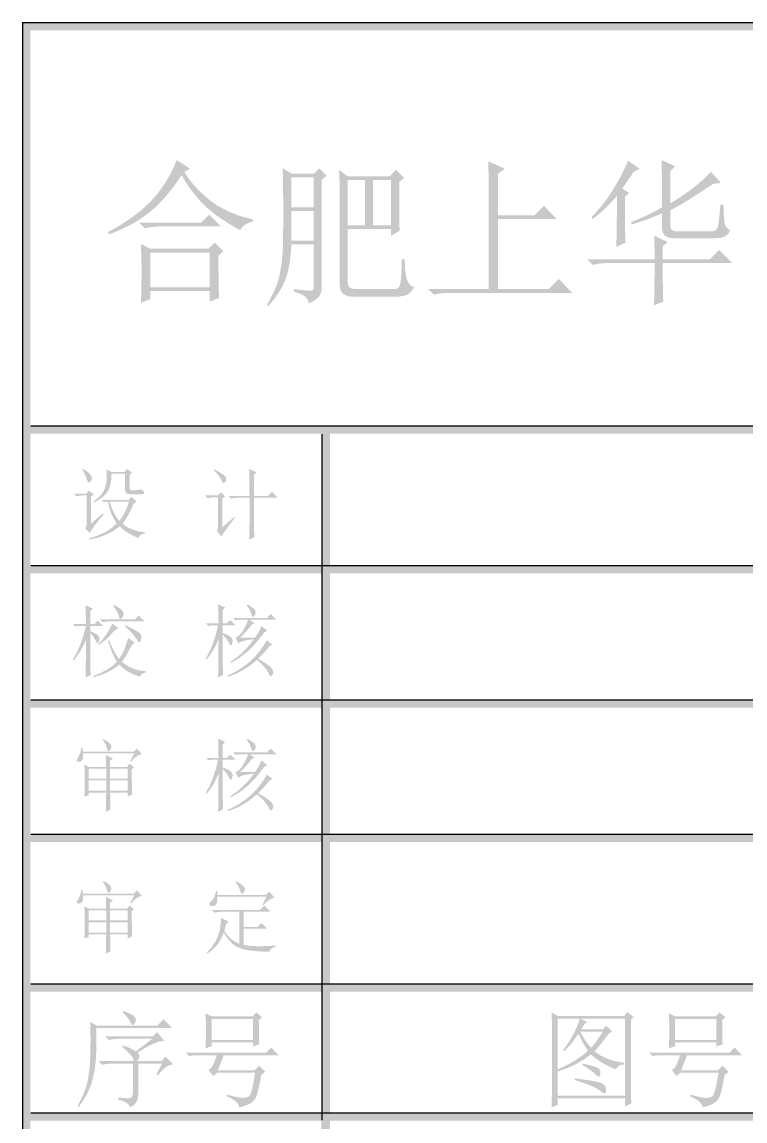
# Model space of a CAD drawing. Header units: millimetres. Extents: x 0 to 169, y 13 to 258.
# Drawn here: x 0 to 28.95, y 214.14 to 258.11 of the extents above; entities that cross this region are included whole.
import ezdxf

# ---------------------------------------------------------------- set-up
doc = ezdxf.new("R2010")
doc.units = ezdxf.units.MM

msp = doc.modelspace()

# ---------------------------------------------------------------- hatches: boundary and pattern name
h = msp.add_hatch(color=0)
h.dxf.hatch_style = 2
h.paths.add_polyline_path([(0, 257.767226), (168.994667, 257.767226), (168.994667, 258.105892), (0, 258.105892)])
h = msp.add_hatch(color=0)
h.dxf.hatch_style = 2
h.paths.add_polyline_path([(0, 12.706615), (0.338667, 12.706615), (0.338667, 258.105892), (0, 258.105892)])
h = msp.add_hatch(color=0)
h.dxf.hatch_style = 2
h.paths.add_polyline_path([(0, 214.153309), (0.338667, 214.153309), (0.338667, 258.102365), (0, 258.102365)])
h = msp.add_hatch(color=0)
h.dxf.hatch_style = 2
h.paths.add_polyline_path([(0.338667, 257.767226), (168.994667, 257.767226), (168.994667, 258.105892), (0.338667, 258.105892)])
h = msp.add_hatch(color=0)
h.paths.add_polyline_path([(6.724826, 252.235229), (6.498828, 252.10845), (6.669533, 251.845847), (6.884679, 251.578594), (7.1453, 251.306173), (7.452431, 251.028068), (7.813132, 250.765551), (8.233778, 250.540242), (8.714369, 250.35214), (9.254905, 250.201245), (9.254905, 250.124075), (9.080066, 250.074465), (8.9352, 250.000051), (8.819272, 249.900832), (8.73125, 249.776809), (8.219826, 250.074638), (7.777648, 250.3735), (7.40575, 250.674429), (7.105165, 250.978458), (6.862372, 251.270947), (6.663504, 251.536564), (6.509077, 251.775309), (6.399609, 251.987182), (6.063799, 251.506505), (5.726438, 251.08939), (5.388043, 250.735321), (5.049132, 250.44378), (4.693512, 250.195819), (4.312571, 249.973179), (3.905791, 249.776378), (3.472656, 249.605932), (3.450608, 249.705151), (3.913542, 249.963619), (4.342887, 250.243275), (4.738126, 250.544635), (5.098741, 250.868215), (5.42215, 251.226764), (5.714035, 251.632337), (5.973882, 252.08442), (6.201172, 252.582495)])
h.paths.add_polyline_path([(4.690842, 250.074465), (7.171311, 250.074465), (7.491016, 250.399682), (7.965061, 249.925637), (5.457031, 249.925637), (5.18418, 249.906345), (4.911328, 249.853979)])
h.paths.add_polyline_path([(5.137326, 248.88384), (5.137326, 247.494778), (7.518576, 247.494778), (7.518576, 248.88384)])
h.paths.add_polyline_path([(7.865842, 248.762573), (7.866962, 248.235387), (7.870665, 247.777965), (7.877469, 247.389788), (7.887891, 247.070342), (7.518576, 246.921514), (7.518576, 247.34595), (5.137326, 247.34595), (5.137326, 247.020733), (4.7625, 246.871905), (4.782482, 247.481686), (4.790061, 248.06253), (4.782482, 248.640617), (4.7625, 249.231106), (5.137326, 249.032668), (7.468967, 249.032668), (7.717014, 249.280715), (8.06428, 248.93345)])
h = msp.add_hatch(color=0)
h.dxf.hatch_style = 2
h.paths.add_polyline_path([(18.666134, 252.532885), (19.333104, 252.235229), (19.063009, 252.036792), (19.063009, 250.372122), (20.523729, 250.372122), (20.898556, 250.746948), (21.416698, 250.223293), (19.063009, 250.223293), (19.063009, 247.42312), (21.096993, 247.42312), (21.493868, 247.819995), (22.039571, 247.26878), (17.078634, 247.26878), (16.764441, 247.251554), (16.483321, 247.197122), (16.257323, 247.42312), (18.688182, 247.42312), (18.688182, 251.590307), (18.681292, 252.049194)])
h = msp.add_hatch(color=0)
h.paths.add_polyline_path([(24.137938, 251.116262), (24.138217, 250.772872), (24.139143, 250.462039), (24.140844, 250.183761), (24.14345, 249.938039), (24.147089, 249.724874), (24.15189, 249.544265), (24.157984, 249.396212), (24.165498, 249.280715), (23.790672, 249.109839), (23.796604, 249.253757), (23.801955, 249.429199), (23.806659, 249.636163), (23.810653, 249.87465), (23.813872, 250.144659), (23.816252, 250.446191), (23.817727, 250.779246), (23.818233, 251.143823), (23.559678, 250.862789), (23.312493, 250.615345), (23.075642, 250.402008), (22.848094, 250.223293), (22.798484, 250.300464), (23.008205, 250.519572), (23.215341, 250.763484), (23.419377, 251.032202), (23.619795, 251.325724), (23.979463, 251.938262), (24.264717, 252.554934), (24.73325, 252.235229), (24.485203, 252.10845), (24.249559, 251.756361), (24.038719, 251.441479), (24.314326, 251.26509)])
h.paths.add_polyline_path([(25.626219, 250.697339), (25.625724, 251.034269), (25.624324, 251.34226), (25.622149, 251.621313), (25.619329, 251.871427), (25.615991, 252.092602), (25.612266, 252.284839), (25.608283, 252.448136), (25.60417, 252.582495), (26.149873, 252.334448), (25.951436, 252.13601), (25.951436, 250.846167), (26.223082, 251.016871), (26.47509, 251.182408), (26.706428, 251.343811), (26.916062, 251.502113), (27.281243, 251.807348), (27.588545, 252.10845), (27.98542, 251.661965), (27.687764, 251.639917), (27.194771, 251.312374), (26.741052, 251.024623), (26.326607, 250.777179), (25.951436, 250.570559), (25.951436, 249.975247), (25.968058, 249.866726), (26.018271, 249.789211), (26.102589, 249.742703), (26.221531, 249.7272), (27.610594, 249.7272), (27.690262, 249.736501), (27.755977, 249.764407), (27.808256, 249.810915), (27.847616, 249.876028), (27.862075, 249.922816), (27.876469, 249.988855), (27.890734, 250.074271), (27.904805, 250.179196), (27.918618, 250.303758), (27.932107, 250.448086), (27.945209, 250.612309), (27.957859, 250.796557), (28.084639, 250.796557), (28.092907, 250.441023), (28.117712, 250.135099), (28.145445, 250.007028), (28.194882, 249.904278), (28.26499, 249.827366), (28.354734, 249.776809), (28.269899, 249.626086), (28.139071, 249.521872), (27.961735, 249.4652), (27.737373, 249.457104), (26.072703, 249.457104), (25.877366, 249.481909), (25.73784, 249.556323), (25.654124, 249.680346), (25.626219, 249.853979), (25.626219, 250.449292), (25.048821, 250.213647), (24.413545, 250.002807), (24.385984, 250.102026), (24.751854, 250.250854), (25.080516, 250.399682), (25.371971, 250.54851)])
h.paths.add_polyline_path([(25.306514, 246.772686), (25.310626, 247.054075), (25.31461, 247.315374), (25.318335, 247.55665), (25.321672, 247.777965), (25.324493, 247.979384), (25.326668, 248.160973), (25.328067, 248.322796), (25.328563, 248.464917), (23.443406, 248.464917), (23.133348, 248.444935), (22.848094, 248.387747), (22.627608, 248.613745), (25.328563, 248.613745), (25.326668, 248.902099), (25.321672, 249.155314), (25.31461, 249.373388), (25.306514, 249.556323), (25.852217, 249.308276), (25.65378, 249.131887), (25.65378, 248.613745), (27.538936, 248.613745), (27.90825, 248.983059), (28.431905, 248.464917), (25.65378, 248.464917), (25.654049, 248.173419), (25.654899, 247.910601), (25.656396, 247.676205), (25.658603, 247.469973), (25.661585, 247.291646), (25.665407, 247.140966), (25.670133, 247.017675), (25.675828, 246.921514)])
h = msp.add_hatch(color=0)
h.paths.add_polyline_path([(10.785519, 251.887964), (10.785519, 250.697339), (11.678488, 250.697339), (11.678488, 251.887964)])
h.paths.add_polyline_path([(10.785519, 250.54851), (10.785519, 249.357885), (11.678488, 249.357885), (11.678488, 250.54851)])
h.paths.add_polyline_path([(10.884738, 247.42312), (11.151388, 247.39108), (11.356027, 247.369376), (11.498654, 247.358007), (11.579269, 247.356974), (11.653683, 247.392114), (11.678488, 247.472729), (11.678488, 249.209057), (10.785519, 249.209057), (10.757528, 248.783416), (10.706282, 248.400149), (10.631265, 248.06029), (10.53196, 247.764873), (10.404922, 247.495122), (10.247395, 247.231572), (10.059896, 246.974224), (9.842941, 246.723076), (9.81538, 246.800247), (9.984965, 247.10531), (10.121994, 247.392803), (10.226983, 247.66376), (10.30045, 247.919214), (10.387266, 248.402905), (10.432741, 248.861792), (10.438673, 248.984006), (10.444024, 249.127409), (10.448729, 249.291998), (10.452723, 249.477775), (10.455942, 249.684739), (10.458321, 249.91289), (10.459796, 250.162229), (10.460302, 250.432755), (10.458407, 250.968984), (10.453412, 251.452503), (10.446349, 251.882279), (10.438253, 252.257278), (10.807568, 252.036792), (11.678488, 252.036792), (11.898974, 252.257278), (12.19663, 251.959622), (11.998193, 251.788745), (11.998193, 247.494778), (11.990011, 247.376956), (11.965809, 247.271536), (11.926104, 247.178518), (11.871413, 247.097903), (11.710872, 246.961477), (11.48005, 246.849856), (11.442843, 246.999804), (11.331222, 247.127531), (11.145187, 247.233553), (10.884738, 247.318389)])
h.paths.add_polyline_path([(14.059738, 251.788745), (14.059738, 249.975247), (14.776318, 249.975247), (14.776318, 251.788745)])
h.paths.add_polyline_path([(15.101535, 251.711575), (15.101535, 251.406188), (15.101535, 251.135038), (15.101535, 250.898252), (15.101535, 250.695961), (15.101535, 250.528292), (15.101535, 250.395376), (15.101535, 250.297341), (15.101535, 250.234318), (15.106358, 250.023478), (15.123583, 249.75476), (14.776318, 249.556323), (14.776318, 249.826418), (13.03999, 249.826418), (13.03999, 247.693215), (13.058593, 247.574273), (13.114404, 247.489955), (13.207421, 247.439742), (13.337646, 247.42312), (14.952707, 247.42312), (15.028068, 247.441723), (15.088443, 247.497534), (15.133316, 247.590551), (15.162168, 247.720776), (15.177499, 247.888208), (15.189729, 248.092846), (15.197825, 248.334692), (15.200753, 248.613745), (15.322021, 248.613745), (15.335801, 248.245809), (15.382655, 247.902677), (15.427096, 247.752902), (15.494276, 247.634649), (15.584193, 247.548435), (15.696847, 247.494778), (15.619333, 247.371874), (15.535617, 247.276359), (15.4457, 247.208749), (15.349582, 247.169561), (15.180772, 247.132354), (15.073974, 247.119951), (13.216378, 247.119951), (13.100106, 247.12794), (12.999337, 247.151819), (12.914071, 247.191459), (12.844308, 247.246731), (12.790048, 247.317506), (12.751291, 247.403655), (12.728036, 247.505048), (12.720285, 247.621557), (12.720285, 251.413918), (12.712706, 251.779099), (12.692724, 252.18562), (13.03999, 251.937573), (14.726708, 251.937573), (14.974755, 252.18562), (15.299972, 251.860403)])
h.paths.add_polyline_path([(13.03999, 251.788745), (13.03999, 249.975247), (13.734521, 249.975247), (13.734521, 251.788745)])
h = msp.add_hatch(color=0)
h.dxf.hatch_style = 2
h.paths.add_polyline_path([(0.338667, 241.638226), (168.994667, 241.638226), (168.994667, 241.976892), (0.338667, 241.976892)])
h = msp.add_hatch(color=0)
h.dxf.hatch_style = 2
h.paths.add_polyline_path([(11.9888, 214.153309), (12.327467, 214.153309), (12.327467, 241.636109), (11.9888, 241.636109)])
h = msp.add_hatch(color=0)
h.paths.add_polyline_path([(2.412118, 240.209255), (2.450703, 240.231304), (2.617446, 240.116238), (2.726311, 240.021842), (2.785566, 239.934337), (2.803481, 239.850965), (2.783499, 239.779307), (2.742847, 239.724186), (2.697372, 239.686979), (2.676701, 239.674576), (2.631915, 239.704204), (2.599531, 239.795844), (2.532696, 239.986013)])
h.paths.add_polyline_path([(2.759384, 238.026443), (3.233429, 238.445366), (3.272014, 238.406781), (3.090113, 238.195941), (2.941285, 238.009906), (2.709774, 237.673665), (2.527873, 237.850054), (2.576794, 237.932047), (2.588507, 238.026443), (2.588507, 239.167458), (2.428655, 239.167458), (2.318411, 239.156434), (2.191632, 239.128873), (2.081389, 239.239116), (2.577483, 239.239116), (2.660165, 239.365896), (2.886163, 239.200531), (2.759384, 239.117849)])
h.paths.add_polyline_path([(3.503524, 238.919411), (3.593441, 238.666283), (3.689559, 238.452946), (3.791879, 238.279916), (3.900399, 238.14771), (4.011848, 238.307046), (4.113995, 238.488086), (4.205807, 238.691863), (4.28625, 238.919411)])
h.paths.add_polyline_path([(3.172795, 238.991069), (4.275226, 238.991069), (4.374444, 239.117849), (4.594931, 238.919411), (4.473663, 238.853266), (4.374444, 238.615554), (4.266957, 238.398513), (4.151202, 238.202143), (4.027179, 238.026443), (4.217262, 237.897166), (4.431633, 237.798377), (4.669775, 237.729562), (4.931172, 237.690201), (4.931172, 237.651616), (4.821704, 237.618457), (4.741692, 237.576513), (4.691652, 237.525267), (4.672101, 237.464203), (4.460313, 237.548952), (4.263512, 237.654372), (4.082214, 237.780463), (3.916936, 237.927224), (3.641931, 237.736107), (3.345739, 237.584781), (3.027843, 237.473763), (2.687726, 237.403569), (2.676701, 237.442155), (3.04369, 237.56635), (3.351251, 237.708116), (3.599901, 237.868485), (3.790156, 238.048491), (3.669233, 238.245809), (3.571048, 238.45708), (3.495601, 238.681786), (3.442891, 238.919411), (3.382257, 238.919411), (3.272014, 238.891851)])
h.paths.add_polyline_path([(4.313811, 239.487163), (4.322079, 239.433334), (4.346884, 239.395524), (4.388225, 239.373217), (4.446102, 239.365896), (4.710686, 239.398969), (4.800947, 239.399658), (4.854002, 239.354872), (4.881563, 239.294238), (4.892587, 239.250141), (4.884319, 239.230159), (4.859514, 239.22258), (4.827302, 239.219393), (4.763051, 239.217757), (4.665727, 239.217154), (4.534297, 239.217068), (4.335859, 239.217068), (4.238794, 239.22947), (4.171184, 239.266677), (4.133546, 239.328689), (4.126398, 239.415505), (4.126398, 240.032866), (3.580694, 240.032866), (3.575613, 239.832362), (3.552445, 239.652528), (3.511706, 239.493364), (3.453915, 239.354872), (3.368304, 239.228867), (3.244453, 239.107514), (3.083395, 238.991328), (2.886163, 238.880826), (2.858602, 238.919411), (3.036369, 239.067292), (3.172795, 239.205354), (3.26788, 239.334115), (3.321623, 239.45409), (3.373989, 239.669753), (3.393281, 239.856477), (3.382257, 240.209255), (3.580694, 240.110036), (4.115373, 240.110036), (4.198056, 240.231304), (4.41303, 240.071451), (4.313811, 239.994281)])
h = msp.add_hatch(color=0)
h.paths.add_polyline_path([(7.681736, 240.17067), (7.69276, 240.209255), (7.818851, 240.14621), (7.924271, 240.089366), (8.00902, 240.038723), (8.073099, 239.994281), (8.150269, 239.908843), (8.17783, 239.823405), (8.166117, 239.745545), (8.133733, 239.696625), (8.095837, 239.67182), (8.078611, 239.663552), (8.019355, 239.700759), (7.968368, 239.81238), (7.851924, 239.991525)])
h.paths.add_polyline_path([(8.017977, 237.888639), (8.497535, 238.307562), (8.525095, 238.27449), (8.327605, 238.017055), (8.173007, 237.806646), (8.060783, 237.642745), (7.990417, 237.524837), (7.803003, 237.739811), (7.840211, 237.833517), (7.852613, 237.976833), (7.852613, 239.090288), (7.532908, 239.090288), (7.643151, 239.090288), (7.55289, 239.079264), (7.433689, 239.051703), (7.323446, 239.167458), (7.830564, 239.167458), (7.968368, 239.29975), (8.139245, 239.128873), (8.017977, 239.040679)])
h.paths.add_polyline_path([(9.109384, 239.150922), (9.10835, 239.529021), (9.10525, 239.835807), (9.100082, 240.070246), (9.092847, 240.231304), (9.390503, 240.0935), (9.291285, 239.994281), (9.291285, 239.150922), (9.853524, 239.150922), (10.013377, 239.316286), (10.233863, 239.079264), (9.291285, 239.079264), (9.291285, 237.949273), (9.295419, 237.71225), (9.307821, 237.491764), (9.092847, 237.403569), (9.100082, 237.585557), (9.10525, 237.743256), (9.10835, 237.877184), (9.109384, 237.987858), (9.109384, 239.079264), (8.475486, 239.079264), (8.662899, 239.079264), (8.515449, 239.06824), (8.376267, 239.040679), (8.266024, 239.150922)])
h = msp.add_hatch(color=0)
h.dxf.hatch_style = 2
h.paths.add_polyline_path([(0.338667, 236.050226), (50.087389, 236.050226), (50.087389, 236.388896), (0.338667, 236.388896)])
h = msp.add_hatch(color=0)
h.paths.add_polyline_path([(3.641328, 234.766556), (3.679913, 234.788604), (3.796616, 234.725559), (3.890064, 234.668715), (3.959741, 234.618072), (4.00513, 234.57363), (4.057496, 234.495771), (4.076788, 234.430314), (4.06163, 234.363479), (4.021667, 234.29251), (3.972057, 234.238078), (3.938984, 234.220852), (3.902466, 234.25048), (3.878351, 234.34212), (3.844417, 234.434018), (3.792912, 234.535734), (3.724872, 234.646752)])
h.paths.add_polyline_path([(3.123186, 234.209828), (4.512248, 234.209828), (4.672101, 234.369681), (4.909123, 234.132658), (3.531085, 234.132658), (3.357452, 234.121634), (3.233429, 234.094073)])
h.paths.add_polyline_path([(3.61928, 234.033439), (3.867326, 233.862562), (3.797908, 233.829576), (3.721254, 233.772301), (3.636333, 233.691255), (3.542109, 233.586955), (3.321623, 233.367847), (3.084601, 233.19008), (3.05704, 233.228665), (3.218959, 233.395408), (3.376745, 233.603491), (3.512482, 233.826734)])
h.paths.add_polyline_path([(4.137422, 233.972806), (4.382454, 233.85817), (4.563925, 233.762655), (4.68235, 233.686777), (4.738247, 233.631052), (4.77063, 233.546992), (4.782344, 233.487736), (4.749271, 233.355444), (4.723777, 233.305835), (4.710686, 233.289299), (4.653497, 233.323061), (4.583906, 233.427102), (4.508373, 233.53657), (4.40545, 233.657924), (4.274623, 233.790646), (4.115373, 233.93422)])
h.paths.add_polyline_path([(4.247665, 233.465687), (4.523273, 233.278274), (4.471682, 233.248216), (4.416475, 233.190769), (4.358166, 233.105417), (4.297274, 232.991642), (4.160849, 232.738772), (3.999618, 232.506573), (4.226994, 232.348099), (4.462639, 232.235099), (4.706552, 232.165508), (4.958733, 232.137259), (4.958733, 232.087649), (4.863734, 232.058538), (4.794057, 232.020125), (4.750218, 231.971377), (4.732734, 231.91126), (4.479434, 232.003331), (4.256622, 232.114521), (4.063783, 232.245349), (3.900399, 232.39633), (3.661654, 232.225798), (3.40844, 232.086271), (3.140756, 231.977751), (2.858602, 231.900236), (2.836554, 231.938821), (3.133004, 232.057763), (3.393281, 232.191691), (3.616351, 232.341122), (3.801181, 232.506573), (3.713417, 232.658502), (3.624103, 232.849704), (3.533755, 233.080181), (3.442891, 233.349932), (3.4925, 233.366469), (3.591719, 233.127724), (3.690937, 232.924118), (3.790156, 232.755653), (3.889375, 232.622328), (3.998843, 232.799062), (4.095392, 232.998533), (4.178505, 233.220741)])
h.paths.add_polyline_path([(2.737335, 232.556182), (2.737507, 232.45481), (2.738713, 232.323983), (2.741986, 232.163183), (2.748359, 231.971894), (2.549922, 231.889212), (2.557501, 232.612682), (2.560946, 233.377493), (2.35424, 232.962704), (2.081389, 232.572719), (2.042804, 232.605792), (2.205154, 232.900347), (2.345283, 233.221775), (2.463708, 233.570074), (2.560946, 233.945245), (2.26329, 233.945245), (2.142023, 233.923196), (2.042804, 234.022415), (2.560946, 234.022415), (2.557501, 234.37726), (2.549922, 234.77758), (2.847578, 234.628752), (2.737335, 234.557094), (2.737335, 234.022415), (2.897188, 234.022415), (3.034991, 234.160219), (3.244453, 233.945245), (2.737335, 233.945245), (2.737335, 233.735783), (2.843616, 233.692289), (2.93026, 233.652412), (2.996234, 233.615635), (3.040503, 233.581443), (3.090113, 233.511852), (3.106649, 233.438127), (3.098381, 233.381627), (3.073576, 233.316859), (3.048083, 233.26725), (3.034991, 233.250714), (2.992961, 233.279652), (2.946797, 233.366469), (2.856535, 233.519431), (2.737335, 233.664125)])
h = msp.add_hatch(color=0)
h.paths.add_polyline_path([(8.993628, 234.77758), (9.032214, 234.805141), (9.146849, 234.73598), (9.234096, 234.677672), (9.293438, 234.630733), (9.324358, 234.595679), (9.357431, 234.490948), (9.345717, 234.421357), (9.313333, 234.364168), (9.271303, 234.322138), (9.241675, 234.309047), (9.209291, 234.338675), (9.181042, 234.430314), (9.108006, 234.603947)])
h.paths.add_polyline_path([(8.734557, 233.476712), (9.32987, 233.476712), (9.407729, 233.591089), (9.473186, 233.697198), (9.526929, 233.808819), (9.588941, 233.945245), (9.825964, 233.746807), (9.704696, 233.697198), (9.399805, 233.297222), (9.072177, 232.957191), (8.72181, 232.677105), (8.348707, 232.456964), (8.337682, 232.506573), (8.592878, 232.68434), (8.837221, 232.89518), (9.070196, 233.139092), (9.291285, 233.416078), (9.053573, 233.387139), (8.869605, 233.349932), (8.73938, 233.304457), (8.662899, 233.250714), (8.547144, 233.487736), (8.611137, 233.505306), (8.678747, 233.549748), (8.749457, 233.621061), (8.822752, 233.719247), (8.955732, 233.950068), (9.059774, 234.193292), (8.662899, 234.193292), (8.547144, 234.171243), (8.447925, 234.270462), (9.814939, 234.270462), (9.963767, 234.41929), (10.184253, 234.193292), (9.109384, 234.193292), (9.318845, 234.044464), (9.208602, 234.011391), (8.981915, 233.727515)])
h.paths.add_polyline_path([(9.803915, 233.377493), (10.035425, 233.19008), (9.925182, 233.151495), (9.697117, 232.880021), (9.456649, 232.633352), (9.650005, 232.518631), (9.80047, 232.422513), (9.90856, 232.344998), (9.974792, 232.286087), (10.039559, 232.190313), (10.062986, 232.098674), (10.054718, 232.057332), (10.029913, 231.999455), (10.000285, 231.954669), (9.974792, 231.938821), (9.948092, 231.94907), (9.918292, 231.979473), (9.886425, 232.029513), (9.853524, 232.098674), (9.77601, 232.216324), (9.675757, 232.337074), (9.552767, 232.459892), (9.40704, 232.583743), (9.136083, 232.362396), (8.851691, 232.177222), (8.552829, 232.027188), (8.238464, 231.91126), (8.227439, 231.96087), (8.479889, 232.080522), (8.716384, 232.216324), (8.936989, 232.368403), (9.141768, 232.53689), (9.330785, 232.721913), (9.504105, 232.923602), (9.661794, 233.142085)])
h.paths.add_polyline_path([(8.040026, 232.583743), (8.040198, 232.484524), (8.041404, 232.352233), (8.044677, 232.186868), (8.05105, 231.988431), (7.852613, 231.889212), (7.865015, 232.631974), (7.869149, 233.399542), (7.763902, 233.172251), (7.647285, 232.962015), (7.520333, 232.769348), (7.38408, 232.594767), (7.356519, 232.633352), (7.511548, 232.927908), (7.645907, 233.249336), (7.759595, 233.597635), (7.852613, 233.972806), (7.582517, 233.972806), (7.472274, 233.945245), (7.373056, 234.044464), (7.869149, 234.044464), (7.865015, 234.442717), (7.852613, 234.816165), (8.139245, 234.678361), (8.040026, 234.590167), (8.040026, 234.044464), (8.199878, 234.044464), (8.337682, 234.182267), (8.547144, 233.972806), (8.040026, 233.972806), (8.040026, 233.664125), (8.156729, 233.615721), (8.250177, 233.570418), (8.319854, 233.52925), (8.365243, 233.493248), (8.417609, 233.423657), (8.436901, 233.349932), (8.40934, 233.228665), (8.38867, 233.181812), (8.376267, 233.168031), (8.323213, 233.201104), (8.266024, 233.300323), (8.159226, 233.465687), (8.040026, 233.597979)])
h = msp.add_hatch(color=0)
h.dxf.hatch_style = 2
h.paths.add_polyline_path([(0.338667, 230.673892), (50.087389, 230.673892), (50.087389, 231.012555), (0.338667, 231.012555)])
h = msp.add_hatch(color=0)
h.paths.add_polyline_path([(2.676701, 228.238182), (2.676701, 227.841307), (3.371233, 227.841307), (3.371233, 228.238182)])
h.paths.add_polyline_path([(3.531085, 228.238182), (3.531085, 227.841307), (4.236641, 227.841307), (4.236641, 228.238182)])
h.paths.add_polyline_path([(2.676701, 227.764137), (2.676701, 227.356238), (3.371233, 227.356238), (3.371233, 227.764137)])
h.paths.add_polyline_path([(3.531085, 227.764137), (3.531085, 227.356238), (4.236641, 227.356238), (4.236641, 227.764137)])
h.paths.add_polyline_path([(3.371233, 228.30984), (3.367099, 228.565466), (3.354696, 228.783885), (3.641328, 228.646082), (3.531085, 228.557887), (3.531085, 228.30984), (4.214592, 228.30984), (4.297274, 228.43662), (4.484687, 228.287792), (4.396493, 228.210622), (4.396751, 228.012195), (4.397527, 227.834503), (4.398818, 227.677611), (4.400627, 227.541584), (4.402953, 227.426485), (4.405795, 227.332381), (4.409154, 227.259334), (4.41303, 227.20741), (4.236641, 227.119215), (4.236641, 227.279068), (3.531085, 227.279068), (3.531257, 227.045146), (3.532463, 226.854632), (3.535736, 226.705459), (3.542109, 226.595561), (3.354696, 226.512878), (3.361931, 226.647323), (3.367099, 226.819492), (3.370199, 227.029901), (3.371233, 227.279068), (2.676701, 227.279068), (2.676701, 227.179849), (2.500312, 227.119215), (2.507892, 227.416872), (2.511337, 227.764137), (2.507892, 228.107958), (2.500312, 228.398035), (2.676701, 228.30984)])
h.paths.add_polyline_path([(3.233429, 229.390222), (3.272014, 229.412271), (3.42222, 229.330278), (3.514549, 229.252418), (3.564158, 229.181449), (3.580694, 229.114615), (3.568981, 229.051914), (3.536597, 228.993347), (3.495256, 228.946494), (3.470451, 228.932714), (3.433244, 228.958896), (3.404306, 229.042957), (3.343672, 229.208321)])
h.paths.add_polyline_path([(4.335859, 228.546863), (4.495712, 228.844519), (2.439679, 228.844519), (2.450703, 228.706715), (2.438301, 228.624722), (2.401094, 228.563399), (2.343216, 228.522058), (2.268802, 228.51379), (2.209546, 228.525503), (2.191632, 228.557887), (2.204034, 228.608875), (2.241241, 228.66813), (2.324613, 228.833495), (2.379045, 229.065005), (2.428655, 229.065005), (2.439679, 228.916177), (4.484687, 228.916177), (4.594931, 229.042957), (4.809905, 228.816958), (4.711633, 228.798355), (4.606644, 228.742544), (4.49442, 228.649527), (4.374444, 228.519302)])
h = msp.add_hatch(color=0)
h.paths.add_polyline_path([(8.993628, 229.401247), (9.032214, 229.428807), (9.146849, 229.359647), (9.234096, 229.301339), (9.293438, 229.254399), (9.324358, 229.219345), (9.357431, 229.114615), (9.345717, 229.045024), (9.313333, 228.987835), (9.271303, 228.945805), (9.241675, 228.932714), (9.209291, 228.962341), (9.181042, 229.053981), (9.108006, 229.227614)])
h.paths.add_polyline_path([(8.734557, 228.100378), (9.32987, 228.100378), (9.407729, 228.214756), (9.473186, 228.320865), (9.526929, 228.432486), (9.588941, 228.568911), (9.825964, 228.370474), (9.704696, 228.320865), (9.399805, 227.920889), (9.072177, 227.580858), (8.72181, 227.300772), (8.348707, 227.08063), (8.337682, 227.13024), (8.592878, 227.308007), (8.837221, 227.518846), (9.070196, 227.762759), (9.291285, 228.039745), (9.053573, 228.010806), (8.869605, 227.973599), (8.73938, 227.928124), (8.662899, 227.87438), (8.547144, 228.111403), (8.611137, 228.128973), (8.678747, 228.173414), (8.749457, 228.244728), (8.822752, 228.342913), (8.955732, 228.573735), (9.059774, 228.816958), (8.662899, 228.816958), (8.547144, 228.79491), (8.447925, 228.894128), (9.814939, 228.894128), (9.963767, 229.042957), (10.184253, 228.816958), (9.109384, 228.816958), (9.318845, 228.66813), (9.208602, 228.635057), (8.981915, 228.351181)])
h.paths.add_polyline_path([(9.803915, 228.00116), (10.035425, 227.813747), (9.925182, 227.775161), (9.697117, 227.503688), (9.456649, 227.257019), (9.650005, 227.142297), (9.80047, 227.046179), (9.90856, 226.968665), (9.974792, 226.909753), (10.039559, 226.81398), (10.062986, 226.72234), (10.054718, 226.680999), (10.029913, 226.623122), (10.000285, 226.578335), (9.974792, 226.562488), (9.948092, 226.572737), (9.918292, 226.60314), (9.886425, 226.65318), (9.853524, 226.72234), (9.77601, 226.83999), (9.675757, 226.960741), (9.552767, 227.083559), (9.40704, 227.20741), (9.136083, 226.986062), (8.851691, 226.800888), (8.552829, 226.650855), (8.238464, 226.534927), (8.227439, 226.584536), (8.479889, 226.704189), (8.716384, 226.83999), (8.936989, 226.99207), (9.141768, 227.160556), (9.330785, 227.34558), (9.504105, 227.547268), (9.661794, 227.765752)])
h.paths.add_polyline_path([(8.040026, 227.20741), (8.040198, 227.108191), (8.041404, 226.975899), (8.044677, 226.810535), (8.05105, 226.612097), (7.852613, 226.512878), (7.865015, 227.255641), (7.869149, 228.023208), (7.763902, 227.795918), (7.647285, 227.585681), (7.520333, 227.393014), (7.38408, 227.218434), (7.356519, 227.257019), (7.511548, 227.551575), (7.645907, 227.873002), (7.759595, 228.221301), (7.852613, 228.596472), (7.582517, 228.596472), (7.472274, 228.568911), (7.373056, 228.66813), (7.869149, 228.66813), (7.865015, 229.066383), (7.852613, 229.439832), (8.139245, 229.302028), (8.040026, 229.213833), (8.040026, 228.66813), (8.199878, 228.66813), (8.337682, 228.805934), (8.547144, 228.596472), (8.040026, 228.596472), (8.040026, 228.287792), (8.156729, 228.239388), (8.250177, 228.194085), (8.319854, 228.152916), (8.365243, 228.116915), (8.417609, 228.047324), (8.436901, 227.973599), (8.40934, 227.852332), (8.38867, 227.805478), (8.376267, 227.791698), (8.323213, 227.824771), (8.266024, 227.92399), (8.159226, 228.089354), (8.040026, 228.221646)])
h = msp.add_hatch(color=0)
h.dxf.hatch_style = 2
h.paths.add_polyline_path([(0.338667, 225.297559), (50.087389, 225.297559), (50.087389, 225.636222), (0.338667, 225.636222)])
h = msp.add_hatch(color=0)
h.paths.add_polyline_path([(2.676701, 222.565516), (2.676701, 222.168641), (3.371233, 222.168641), (3.371233, 222.565516)])
h.paths.add_polyline_path([(3.531085, 222.565516), (3.531085, 222.168641), (4.236641, 222.168641), (4.236641, 222.565516)])
h.paths.add_polyline_path([(2.676701, 222.09147), (2.676701, 221.683571), (3.371233, 221.683571), (3.371233, 222.09147)])
h.paths.add_polyline_path([(3.531085, 222.09147), (3.531085, 221.683571), (4.236641, 221.683571), (4.236641, 222.09147)])
h.paths.add_polyline_path([(3.371233, 222.637174), (3.367099, 222.8928), (3.354696, 223.111219), (3.641328, 222.973415), (3.531085, 222.88522), (3.531085, 222.637174), (4.214592, 222.637174), (4.297274, 222.763953), (4.484687, 222.615125), (4.396493, 222.537955), (4.396751, 222.339528), (4.397527, 222.161837), (4.398818, 222.004945), (4.400627, 221.868917), (4.402953, 221.753819), (4.405795, 221.659714), (4.409154, 221.586667), (4.41303, 221.534743), (4.236641, 221.446549), (4.236641, 221.606401), (3.531085, 221.606401), (3.531257, 221.372479), (3.532463, 221.181965), (3.535736, 221.032793), (3.542109, 220.922894), (3.354696, 220.840212), (3.361931, 220.974657), (3.367099, 221.146825), (3.370199, 221.357235), (3.371233, 221.606401), (2.676701, 221.606401), (2.676701, 221.507182), (2.500312, 221.446549), (2.507892, 221.744205), (2.511337, 222.09147), (2.507892, 222.435291), (2.500312, 222.725368), (2.676701, 222.637174)])
h.paths.add_polyline_path([(3.233429, 223.717556), (3.272014, 223.739604), (3.42222, 223.657611), (3.514549, 223.579752), (3.564158, 223.508783), (3.580694, 223.441948), (3.568981, 223.379247), (3.536597, 223.320681), (3.495256, 223.273827), (3.470451, 223.260047), (3.433244, 223.28623), (3.404306, 223.37029), (3.343672, 223.535655)])
h.paths.add_polyline_path([(4.335859, 222.874196), (4.495712, 223.171852), (2.439679, 223.171852), (2.450703, 223.034049), (2.438301, 222.952055), (2.401094, 222.890733), (2.343216, 222.849391), (2.268802, 222.841123), (2.209546, 222.852837), (2.191632, 222.88522), (2.204034, 222.936208), (2.241241, 222.995464), (2.324613, 223.160828), (2.379045, 223.392339), (2.428655, 223.392339), (2.439679, 223.24351), (4.484687, 223.24351), (4.594931, 223.37029), (4.809905, 223.144292), (4.711633, 223.125688), (4.606644, 223.069878), (4.49442, 222.97686), (4.374444, 222.846635)])
h = msp.add_hatch(color=0)
h.paths.add_polyline_path([(8.17783, 222.030837), (8.133044, 221.877186), (8.10066, 221.744205), (8.23364, 221.562304), (8.387292, 221.413476), (8.543699, 221.304611), (8.695972, 221.237087), (8.695972, 222.515906), (8.001441, 222.515906), (7.844345, 222.504882), (7.703785, 222.477321), (7.593542, 222.587564), (9.528307, 222.587564), (9.704696, 222.763953), (9.952743, 222.515906), (8.872361, 222.515906), (8.872361, 221.904057), (9.429089, 221.904057), (9.588941, 222.069422), (9.825964, 221.832399), (8.872361, 221.832399), (8.872361, 221.187477), (9.215493, 221.141313), (9.550356, 221.132356), (9.868683, 221.144069), (10.162205, 221.159917), (10.162205, 221.110307), (10.065914, 221.085503), (9.991328, 221.044161), (9.937412, 220.986284), (9.903134, 220.91187), (9.600482, 220.923239), (9.338138, 220.940809), (9.117135, 220.96458), (8.938507, 220.994552), (8.788731, 221.033826), (8.653942, 221.085503), (8.534656, 221.149581), (8.431389, 221.226063), (8.244665, 221.420366), (8.078611, 221.672547), (7.958722, 221.411409), (7.830564, 221.204014), (7.65762, 221.022113), (7.422665, 220.840212), (7.395104, 220.873285), (7.601121, 221.102728), (7.753394, 221.336306), (7.857436, 221.567816), (7.924271, 221.799326), (7.979392, 222.267859), (8.277049, 222.119031)])
h.paths.add_polyline_path([(8.547144, 223.706531), (8.574705, 223.72858), (8.680125, 223.669755), (8.764874, 223.617648), (8.828953, 223.572775), (8.872361, 223.535655), (8.917147, 223.470198), (8.932995, 223.408875), (8.917836, 223.343418), (8.877873, 223.282095), (8.832398, 223.235242), (8.811727, 223.221462), (8.770386, 223.247645), (8.745582, 223.331705), (8.679436, 223.504649)])
h.paths.add_polyline_path([(9.627526, 222.797026), (9.787378, 223.111219), (7.81954, 223.111219), (7.81842, 222.982028), (7.806449, 222.883842), (7.783108, 222.816663), (7.747882, 222.78049), (7.677602, 222.746039), (7.632127, 222.736392), (7.583206, 222.741905), (7.53842, 222.763953), (7.503969, 222.792892), (7.494323, 222.813562), (7.519128, 222.87144), (7.593542, 222.945854), (7.651333, 223.014067), (7.70034, 223.102951), (7.740044, 223.212505), (7.769931, 223.342729), (7.81954, 223.342729), (7.81954, 223.182877), (9.76533, 223.182877), (9.903134, 223.320681), (10.112595, 223.072634), (10.016477, 223.05403), (9.910024, 222.99822), (9.793235, 222.905202), (9.666111, 222.774977)])
h = msp.add_hatch(color=0)
h.dxf.hatch_style = 2
h.paths.add_polyline_path([(0.338667, 219.317976), (168.994667, 219.317976), (168.994667, 219.656639), (0.338667, 219.656639)])
h = msp.add_hatch(color=0)
h.paths.add_polyline_path([(2.735792, 218.110814), (2.983839, 217.961986), (5.414698, 217.961986), (5.662745, 218.210033), (6.01001, 217.862767), (2.983839, 217.862767), (2.979704, 217.251607), (2.967302, 216.710727), (2.918382, 216.2105), (2.80745, 215.71854), (2.721581, 215.472474), (2.604189, 215.221757), (2.454758, 214.965873), (2.272771, 214.704304), (2.223161, 214.737377), (2.373109, 215.02065), (2.492568, 215.292037), (2.582054, 215.552056), (2.642085, 215.801222), (2.712365, 216.309718), (2.741304, 216.859556), (2.744749, 217.458313)])
h.paths.add_polyline_path([(4.058708, 218.540762), (4.196168, 218.491239), (4.310889, 218.442232), (4.402873, 218.394259), (4.47212, 218.347837), (4.551357, 218.252752), (4.560314, 218.149399), (4.523107, 218.05776), (4.461095, 217.995059), (4.424836, 217.984724), (4.390127, 218.003327), (4.356451, 218.05087), (4.323292, 218.127351), (4.207536, 218.309252), (4.025635, 218.491153)])
h.paths.add_polyline_path([(3.843734, 215.084642), (4.091781, 215.059838), (4.273682, 215.051569), (4.339828, 215.062938), (4.389437, 215.097045), (4.42251, 215.153889), (4.439047, 215.23347), (4.439047, 216.440632), (3.612224, 216.440632), (3.405518, 216.42823), (3.215349, 216.391023), (3.066521, 216.539851), (4.47212, 216.539851), (4.434913, 216.676965), (4.323292, 216.826483), (4.009099, 217.118627), (4.042172, 217.168236), (4.290219, 217.077286), (4.571339, 216.936726), (5.21626, 217.432819), (3.876807, 217.432819), (3.670102, 217.420417), (3.479932, 217.38321), (3.331104, 217.532038), (5.232797, 217.532038), (5.414698, 217.697403), (5.695818, 217.350137), (5.498069, 217.321887), (5.271382, 217.239894), (5.142105, 217.177796), (4.993707, 217.098645), (4.825673, 217.001924), (4.637484, 216.887116), (4.695362, 216.792032), (4.70363, 216.705215), (4.670557, 216.622533), (4.604411, 216.539851), (5.596599, 216.539851), (5.745427, 216.721752), (6.05962, 216.407559), (5.915959, 216.380687), (5.766098, 216.300072), (5.610035, 216.165713), (5.447771, 215.977611), (5.381625, 216.010684), (5.613135, 216.440632), (4.654021, 216.440632), (4.654021, 215.167325), (4.63335, 215.013329), (4.571339, 214.882071), (4.467986, 214.77355), (4.323292, 214.687767), (4.274716, 214.78802), (4.178598, 214.873803), (4.034937, 214.945116), (3.843734, 215.00196)])
h = msp.add_hatch(color=0)
h.paths.add_polyline_path([(24.377165, 218.193497), (24.377165, 215.448444), (24.381299, 215.134252), (24.393701, 214.853132), (24.145655, 214.72084), (24.145655, 215.051569), (21.450212, 215.051569), (21.450212, 214.786986), (21.202165, 214.687767), (21.218701, 215.365762), (21.218701, 217.862767), (21.214567, 218.160424), (21.202165, 218.491153), (21.450212, 218.342325), (24.112582, 218.342325), (24.228337, 218.507689), (24.49292, 218.292715)])
h.paths.add_polyline_path([(21.450212, 218.243106), (21.450212, 216.209122), (21.817114, 216.379654), (22.140609, 216.560521), (22.420695, 216.751724), (22.657373, 216.953262), (22.454802, 217.271589), (22.277035, 217.631257), (22.004183, 217.250918), (21.714795, 216.936726), (21.665186, 216.969799), (21.909099, 217.321887), (22.11167, 217.686378), (22.193319, 217.860959), (22.256364, 218.012285), (22.300806, 218.139839), (22.326644, 218.243106)])
h.paths.add_polyline_path([(21.450212, 215.150788), (24.145655, 215.150788), (24.145655, 218.243106), (22.359717, 218.243106), (22.640837, 218.094278), (22.541618, 218.044668), (22.454802, 217.912377), (22.39279, 217.813158), (23.269222, 217.813158), (23.384977, 217.961986), (23.633024, 217.730476), (23.500733, 217.647793), (23.215479, 217.267455), (22.921957, 216.920189), (23.187573, 216.749657), (23.471794, 216.618399), (23.774618, 216.526415), (24.096045, 216.473705), (24.096045, 216.407559), (23.983391, 216.388956), (23.893474, 216.349681), (23.826294, 216.289737), (23.781852, 216.209122), (23.501766, 216.326944), (23.240283, 216.465437), (22.997404, 216.6246), (22.773128, 216.804434), (22.473405, 216.588427), (22.153011, 216.403425), (21.811947, 216.249429), (21.450212, 216.126439)])
h.paths.add_polyline_path([(22.343181, 217.713939), (22.457902, 217.518602), (22.570557, 217.346003), (22.681144, 217.196141), (22.789665, 217.069017), (23.021175, 217.362539), (23.252686, 217.713939)])
h.paths.add_polyline_path([(22.442399, 216.440632), (22.626367, 216.400324), (22.781397, 216.362084), (22.907487, 216.32591), (23.004639, 216.291804), (23.075952, 216.252616), (23.124528, 216.201542), (23.150366, 216.1391), (23.153467, 216.065806), (23.143132, 215.997507), (23.128662, 215.949361), (23.110059, 215.920853), (23.087321, 215.911465), (23.033578, 215.932136), (22.971566, 215.994148), (22.875448, 216.080964), (22.752458, 216.176049), (22.602596, 216.279401), (22.425863, 216.391023)])
h.paths.add_polyline_path([(22.128207, 215.845319), (22.475558, 215.804064), (22.757281, 215.763326), (22.973891, 215.723621), (23.125906, 215.685467), (23.232274, 215.641973), (23.311252, 215.585559), (23.362326, 215.51571), (23.384977, 215.431908), (23.387044, 215.352326), (23.376709, 215.295482), (23.353972, 215.261376), (23.318832, 215.250007), (23.252686, 215.274812), (23.153467, 215.349226), (22.996371, 215.450512), (22.773128, 215.555931), (22.48374, 215.665485), (22.128207, 215.779174)])
h = msp.add_hatch(color=0)
h.paths.add_polyline_path([(9.482667, 218.17696), (9.4837, 217.837963), (9.486801, 217.565111), (9.491968, 217.358405), (9.499203, 217.217845), (9.251156, 217.118627), (9.251156, 217.283991), (7.59751, 217.283991), (7.59751, 217.135163), (7.349464, 217.052481), (7.361866, 217.392167), (7.366, 217.752524), (7.361866, 218.115637), (7.349464, 218.45808), (7.59751, 218.325788), (9.23462, 218.325788), (9.383448, 218.491153), (9.614958, 218.292715)])
h.paths.add_polyline_path([(7.59751, 218.226569), (7.59751, 217.38321), (9.251156, 217.38321), (9.251156, 218.226569)])
h.paths.add_polyline_path([(9.581885, 215.994148), (9.545195, 215.790542), (9.509538, 215.609675), (9.474915, 215.451545), (9.441326, 215.316153), (9.408769, 215.203498), (9.377247, 215.113581), (9.346758, 215.046402), (9.317302, 215.00196), (9.201547, 214.88965), (9.085792, 214.814547), (8.932829, 214.753224), (8.705453, 214.687767), (8.661011, 214.80869), (8.560759, 214.923412), (8.404696, 215.031932), (8.192823, 215.134252), (8.209359, 215.200398), (8.418132, 215.14252), (8.597966, 215.101179), (8.748861, 215.076374), (8.870818, 215.068106), (8.962457, 215.080508), (9.074767, 215.117715), (9.106021, 215.143553), (9.137726, 215.196263), (9.16982, 215.275845), (9.202236, 215.382299), (9.23491, 215.515624), (9.267779, 215.675821), (9.300776, 215.862889), (9.333839, 216.07683), (7.812484, 216.07683), (7.663656, 215.944538), (7.465219, 216.176049), (7.569261, 216.262865), (7.652632, 216.391023), (7.726357, 216.560521), (7.795948, 216.771361), (6.85337, 216.771361), (6.704542, 216.738288), (6.57225, 216.87058), (9.763786, 216.87058), (9.97876, 217.085554), (10.276417, 216.771361), (8.077068, 216.771361), (7.845557, 216.176049), (9.317302, 216.176049), (9.499203, 216.35795), (9.74725, 216.109903)])
h = msp.add_hatch(color=0)
h.paths.add_polyline_path([(28.031722, 218.17696), (28.032756, 217.837963), (28.035856, 217.565111), (28.041024, 217.358405), (28.048259, 217.217845), (27.800212, 217.118627), (27.800212, 217.283991), (26.146566, 217.283991), (26.146566, 217.135163), (25.898519, 217.052481), (25.910921, 217.392167), (25.915056, 217.752524), (25.910921, 218.115637), (25.898519, 218.45808), (26.146566, 218.325788), (27.783675, 218.325788), (27.932503, 218.491153), (28.164014, 218.292715)])
h.paths.add_polyline_path([(26.146566, 218.226569), (26.146566, 217.38321), (27.800212, 217.38321), (27.800212, 218.226569)])
h.paths.add_polyline_path([(28.130941, 215.994148), (28.094251, 215.790542), (28.058594, 215.609675), (28.023971, 215.451545), (27.990381, 215.316153), (27.957825, 215.203498), (27.926302, 215.113581), (27.895813, 215.046402), (27.866358, 215.00196), (27.750602, 214.88965), (27.634847, 214.814547), (27.481885, 214.753224), (27.254509, 214.687767), (27.210067, 214.80869), (27.109815, 214.923412), (26.953752, 215.031932), (26.741878, 215.134252), (26.758415, 215.200398), (26.967188, 215.14252), (27.147022, 215.101179), (27.297917, 215.076374), (27.419873, 215.068106), (27.511513, 215.080508), (27.623823, 215.117715), (27.655076, 215.143553), (27.686782, 215.196263), (27.718875, 215.275845), (27.751291, 215.382299), (27.783966, 215.515624), (27.816834, 215.675821), (27.849832, 215.862889), (27.882894, 216.07683), (26.36154, 216.07683), (26.212712, 215.944538), (26.014274, 216.176049), (26.118316, 216.262865), (26.201687, 216.391023), (26.275413, 216.560521), (26.345003, 216.771361), (25.402425, 216.771361), (25.253597, 216.738288), (25.121306, 216.87058), (28.312842, 216.87058), (28.527816, 217.085554), (28.825472, 216.771361), (26.626123, 216.771361), (26.394613, 216.176049), (27.866358, 216.176049), (28.048259, 216.35795), (28.296306, 216.109903)])
h = msp.add_hatch(color=0)
h.dxf.hatch_style = 2
h.paths.add_polyline_path([(0, 12.706615), (0.338667, 12.706615), (0.338667, 214.491976), (0, 214.491976)])
h = msp.add_hatch(color=0)
h.dxf.hatch_style = 2
h.paths.add_polyline_path([(0.338667, 214.153309), (168.994667, 214.153309), (168.994667, 214.491972), (0.338667, 214.491972)])
h = msp.add_hatch(color=0)
h.dxf.hatch_style = 2
h.paths.add_polyline_path([(0.338667, 214.153309), (168.994667, 214.153309), (168.994667, 214.491972), (0.338667, 214.491972)])
h = msp.add_hatch(color=0)
h.dxf.hatch_style = 2
h.paths.add_polyline_path([(11.9888, 12.706615), (12.327467, 12.706615), (12.327467, 214.153309), (11.9888, 214.153309)])

# ---------------------------------------------------------------- linework, layer by layer
at = {"color": 0, "lineweight": 0}
for points in [[(0.021167, 258.084726), (168.9735, 258.084726)], [(0.021167, 258.084726), (0.021167, 12.727781)], [(0.359833, 241.955726), (168.9735, 241.955726)], [(12.009967, 241.617059), (12.009967, 214.174476)], [(0.359833, 236.367726), (50.066222, 236.367726)], [(0.359833, 230.991392), (50.066222, 230.991392)], [(0.359833, 225.615059), (50.066222, 225.615059)], [(0.359833, 219.635476), (168.9735, 219.635476)], [(0.359833, 214.470809), (168.9735, 214.470809)]]:
    msp.add_lwpolyline(points, dxfattribs=at)

# ---------------------------------------------------------------- texts
at = {"color": 0, "char_height": 2.326047, "attachment_point": 1}
for insert in [(5.334, 240.062551), (5.334, 234.418106), (5.334, 229.12644), (5.334, 223.481995)]:
    msp.add_mtext('{\\fTimes New Roman|b0|i0|c0;  }', dxfattribs=dict(at, insert=insert))

doc.saveas('drawing.dxf')
